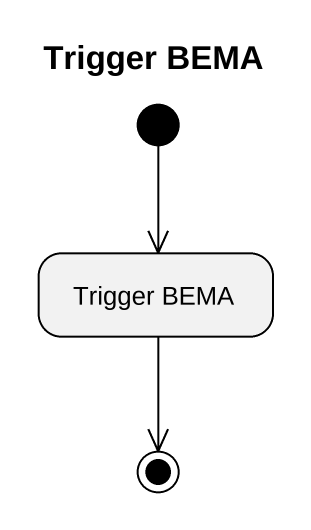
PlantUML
@startuml
title Trigger BEMA
hide empty description
state "Trigger BEMA" as Trigger_BEMA
[*] --> Trigger_BEMA
Trigger_BEMA --> [*]
@enduml
